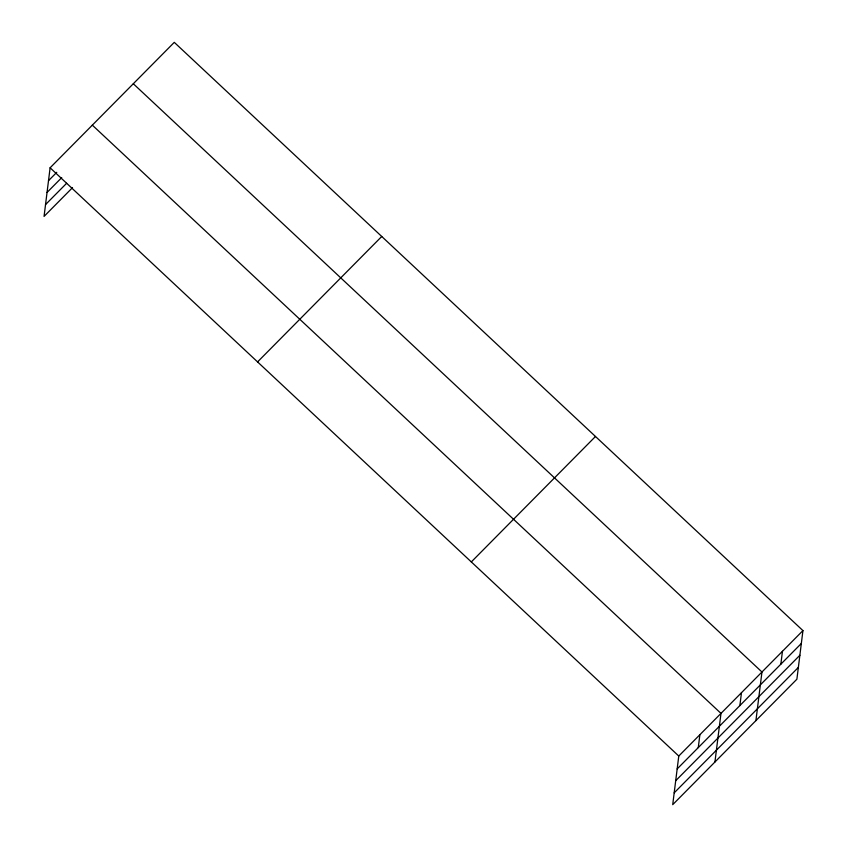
<?xml version="1.0" encoding="UTF-8"?>
<svg xmlns="http://www.w3.org/2000/svg" width="847" height="847" viewBox="0 0 847 847"><rect width="100%" height="100%" fill="white"/><g stroke="black" fill="none" stroke-linecap="round" stroke-linejoin="round"><path stroke-width="1.27" d="M802.935 630.602L678.775 756.043L672.719 804.65L796.889 679.209L802.935 630.602L174.281 42.35L50.111 167.791L44.065 216.398L72.514 187.653M698.277 747.605L699.876 734.72M714.932 762.004L720.988 713.396L92.334 125.144M739.876 705.583L741.474 692.698M755.916 720.606L761.961 671.999L133.307 83.747M780.849 664.186L782.448 651.301M48.512 180.665L56.77 172.322M47.04 192.46L61.725 177.626M45.526 204.603L66.638 183.28M257.573 361.913L381.743 236.472M471.313 561.921L595.483 436.48M677.166 768.928L801.336 643.487M675.705 780.712L799.864 655.271M674.191 792.856L798.35 667.425M50.111 167.791L678.775 756.043"/></g></svg>
